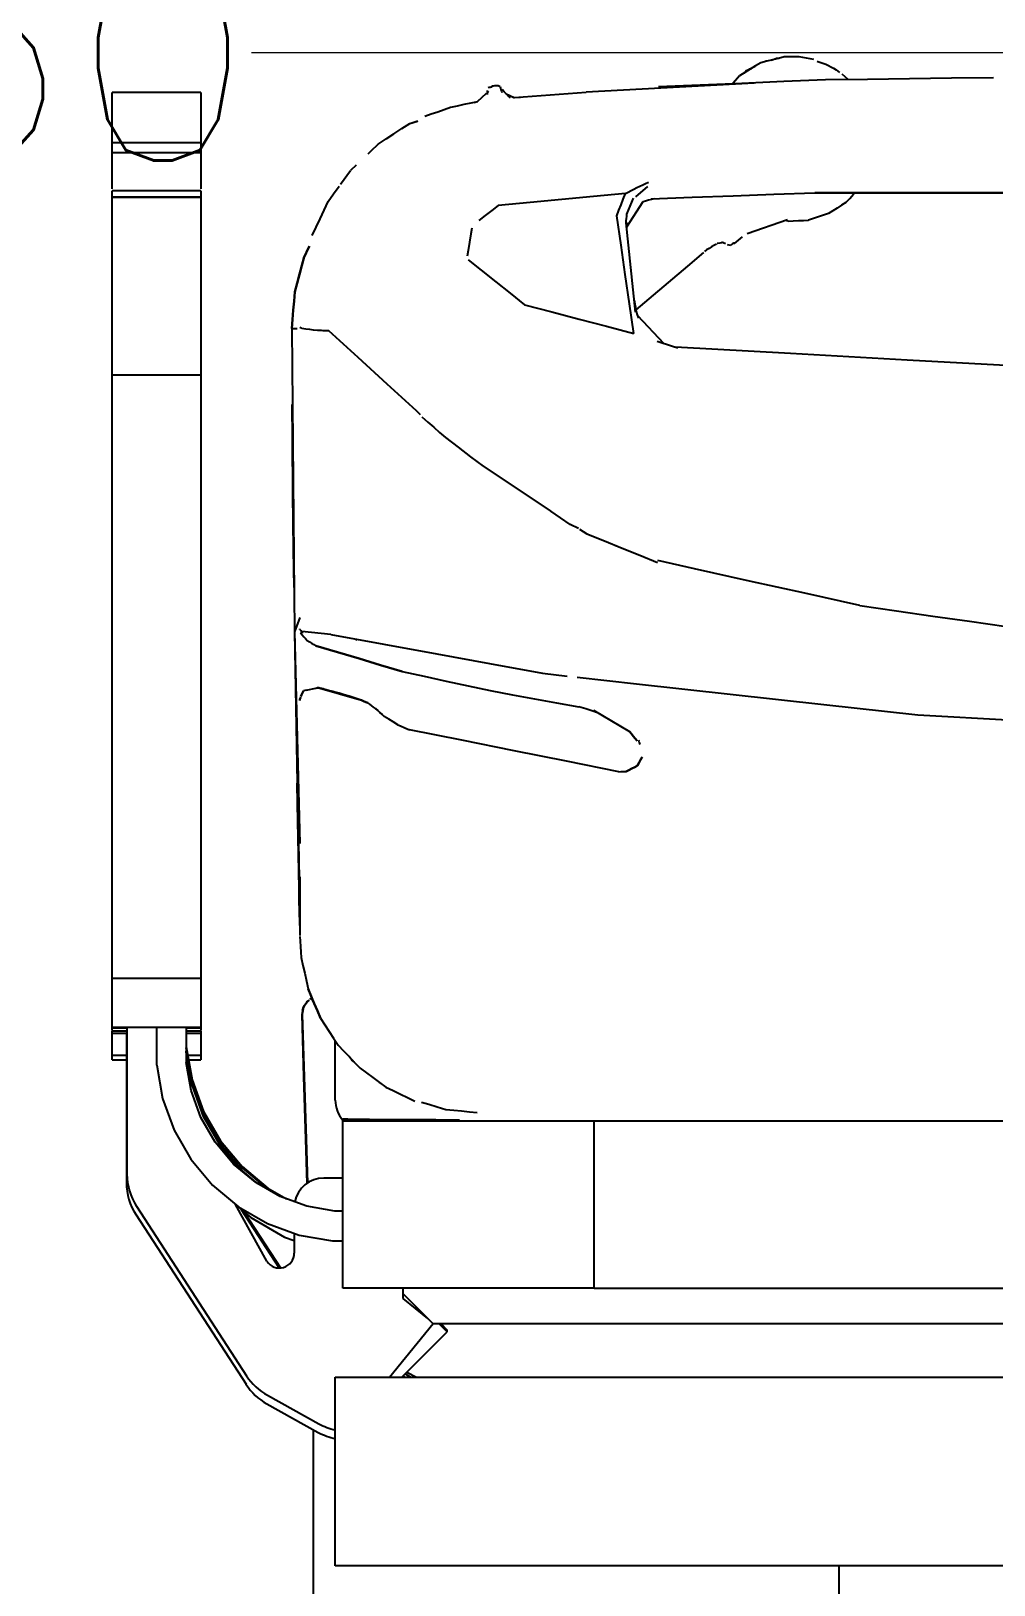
# Model space of a CAD drawing. Header units: millimetres. Extents: x 3552052 to 4144896, y -707811 to -630695.
# Drawn here: x 3660514 to 3660961, y -695305 to -694584 of the extents above; entities that cross this region are included whole.
import ezdxf

# ---------------------------------------------------------------- set-up
doc = ezdxf.new("R2010")
doc.units = ezdxf.units.MM
doc.header["$LTSCALE"] = 6
doc.header["$MEASUREMENT"] = 0
doc.layers.get('Defpoints').update_dxf_attribs({"linetype": 'CONTINUOUS', "lineweight": 0})
doc.layers.add('ELE-4M UPS P.SB', color=3, linetype='CONTINUOUS', lineweight=0)
doc.layers.add('EQP', color=6, linetype='CONTINUOUS', lineweight=0)
doc.styles.add('ROMANS', font='romans.shx')
doc.dimstyles.new('AEPL1', dxfattribs={"dimtxt": 100, "dimasz": 75, "dimexe": 25, "dimexo": 50, "dimtad": 0, "dimdec": 0, "dimtxsty": 'ROMANS', "dimcen": 2.5, "dimclrd": 7, "dimclre": 7, "dimclrt": 7, "dimadec": 0, "dimazin": 0, "dimtfac": 1, "dimtdec": 0, "dimtmove": 0, "dimatfit": 3, "dimfxl": 1, "dimlwd": 0, "dimlwe": 0, "dimarcsym": 0})

# ---------------------------------------------------------------- blocks, each defined once
blk = doc.blocks.new('*D153')
at = {"layer": 'Defpoints', "color": 0, "transparency": 16777216}
for p in [(3659721.95, -694594.13), (3659721.95, -694638.94), (3661171.95, -694638.94)]:
    blk.add_point(p, dxfattribs=at)
at = {"layer": 'ELE-4M UPS P.SB', "color": 7, "lineweight": 0, "transparency": 16777216}
for p, q in [((3659721.95, -694588.94), (3659721.95, -694569.13)), ((3661171.95, -694588.94), (3661171.95, -694569.13)), ((3659796.95, -694594.13), (3660277.28, -694594.13)), ((3661096.95, -694594.13), (3660616.62, -694594.13))]:
    blk.add_line(p, q, dxfattribs=at)
at = {"layer": 'ELE-4M UPS P.SB', "color": 7, "transparency": 16777216}
for points in [[(3659796.95, -694581.63), (3659796.95, -694606.63), (3659721.95, -694594.13)], [(3661096.95, -694581.63), (3661096.95, -694606.63), (3661171.95, -694594.13)]]:
    blk.add_solid(points, dxfattribs=at)
at = {"layer": 'ELE-4M UPS P.SB', "color": 7, "lineweight": -3, "transparency": 16777216, "insert": (3660446.95, -694594.13), "char_height": 100, "attachment_point": 5, "style": 'ROMANS'}
blk.add_mtext('1450', dxfattribs=at)

msp = doc.modelspace()

# ---------------------------------------------------------------- linework, layer by layer
at = {"layer": 'EQP', "lineweight": -3}
for p, q in [((3660858.07, -694597.49), (3660860.3, -694596.56)), ((3660860.3, -694596.56), (3660861.59, -694596.61)), ((3660845.27, -694603.58), (3660846.31, -694602.4)), ((3660846.31, -694602.4), (3660848.75, -694601.39)), ((3660847.54, -694601.89), (3660847.96, -694601.57)), ((3660855.52, -694598.02), (3660855.22, -694598.21)), ((3660857.33, -694597.68), (3660855.52, -694598.02)), ((3660888, -694601.95), (3660889.51, -694603.2)), ((3660890.72, -694603.8), (3660893.4, -694606.39)), ((3660727.79, -694610.11), (3660728.28, -694609.39)), ((3660849.91, -694608.13), (3660771.99, -694612.36)), ((3660839.97, -694608.32), (3660841.27, -694606.75)), ((3660841.27, -694606.75), (3660841.82, -694606.32)), ((3660593.2, -694612.5), (3660551.95, -694612.5)), ((3660551.95, -694612.64), (3660551.95, -694612.5)), ((3660551.95, -694620.13), (3660551.95, -694612.64)), ((3660593.2, -694612.5), (3660593.2, -694612.64)), ((3660593.2, -694612.64), (3660593.2, -694620.13)), ((3660719.9, -694617.2), (3660721.48, -694616.69)), ((3660721.48, -694616.69), (3660725.74, -694612.89)), ((3660726.14, -694612.53), (3660726.67, -694611.75)), ((3660734.87, -694613.17), (3660738.57, -694614.89)), ((3660738.57, -694614.89), (3660771.99, -694612.36)), ((3660738.57, -694614.89), (3660741.47, -694614.75)), ((3660551.95, -694635.92), (3660551.95, -694620.13)), ((3660593.2, -694620.13), (3660593.2, -694635.92)), ((3660690.1, -694626.92), (3660693.8, -694625.71)), ((3660690.1, -694626.92), (3660693.69, -694625.78)), ((3660593.2, -694635.82), (3660551.95, -694635.82)), ((3660551.95, -694640.34), (3660551.95, -694635.92)), ((3660551.95, -694657.3), (3660551.95, -694640.34)), ((3660551.95, -694640.34), (3660593.2, -694640.34)), ((3660593.2, -694635.92), (3660593.2, -694640.34)), ((3660593.2, -694640.34), (3660593.2, -694657.3)), ((3660665.29, -694646.2), (3660662.55, -694648.76)), ((3660657.88, -694655.02), (3660662.55, -694648.76)), ((3660593.2, -694658.15), (3660551.95, -694658.15)), ((3660551.95, -694661.09), (3660551.95, -694658.15)), ((3660593.2, -694661.09), (3660551.95, -694661.09)), ((3660551.95, -694743.56), (3660551.95, -694661.09)), ((3660551.95, -694661.09), (3660593.2, -694661.09)), ((3660593.2, -694658.15), (3660593.2, -694661.09)), ((3660593.2, -694661.09), (3660593.2, -694743.56)), ((3660800.44, -694656.23), (3660794.84, -694660.88)), ((3660798.21, -694663.24), (3660790.74, -694675.1)), ((3660790.63, -694672.83), (3660790.72, -694674.96)), ((3660865.4, -694671.63), (3660846.71, -694678.19)), ((3660865.75, -694672.24), (3660864.35, -694672)), ((3660836.63, -694682.71), (3660834.8, -694681.93)), ((3660837.48, -694683.02), (3660839.04, -694683.33)), ((3660840.84, -694682.55), (3660844.47, -694679.49)), ((3660827.91, -694685.56), (3660826.94, -694686.38)), ((3660636.77, -694705.08), (3660636.77, -694705.1)), ((3660794.3, -694708.9), (3660795.13, -694714.2)), ((3660795.23, -694713.01), (3660794.93, -694712.95)), ((3660795.84, -694716.04), (3660808.01, -694728.94)), ((3660551.95, -695023.51), (3660551.95, -694743.56)), ((3660551.95, -694743.56), (3660593.2, -694743.56)), ((3660593.2, -694743.56), (3660593.2, -695023.51)), ((3660764.5, -694813.06), (3660755.6, -694806.84)), ((3660768.42, -694814.86), (3660764.5, -694813.06)), ((3660768.94, -694815.19), (3660772.29, -694817.29)), ((3660636.38, -694842.22), (3660636.09, -694824.58)), ((3660785.46, -694822.71), (3660785.82, -694822.8)), ((3660639.1, -694856.09), (3660636.56, -694862.74)), ((3660636.56, -694862.74), (3660639.1, -694961)), ((3660639.1, -694861.78), (3660639.1, -694861.43)), ((3660653.46, -694864.1), (3660639.96, -694862.7)), ((3660664.98, -694866.2), (3660665.76, -694866.47)), ((3660751.73, -694882.06), (3660763.2, -694883.33)), ((3660641.98, -694889.93), (3660640.7, -694890.17)), ((3660641.98, -694889.93), (3660646.45, -694888.88)), ((3660647.87, -694888.84), (3660647.31, -694888.69)), ((3660647.31, -694888.69), (3660666.68, -694894.15)), ((3660647.87, -694888.85), (3660648.34, -694888.84)), ((3660651.35, -694889.53), (3660651, -694889.68)), ((3660657.29, -694891.28), (3660657.24, -694891.29)), ((3660657.29, -694891.28), (3660657.24, -694891.32)), ((3660657.29, -694891.28), (3660659.48, -694891.99)), ((3660639.5, -694893.06), (3660639.1, -694894.03)), ((3660639.1, -694894.03), (3660639.5, -694893.06)), ((3660639.1, -694894.38), (3660639.1, -694894.74)), ((3660639.1, -694894.74), (3660639.1, -694894.38)), ((3660638.53, -694968.2), (3660638.71, -694981.94)), ((3660638.82, -694982.99), (3660638.71, -694981.94)), ((3660551.95, -695046.27), (3660551.95, -695023.51)), ((3660551.95, -695023.51), (3660593.2, -695023.51)), ((3660593.2, -695023.51), (3660593.2, -695046.27)), ((3660640.28, -695038.51), (3660640.75, -695036.95)), ((3660643.43, -695033.68), (3660642.54, -695034.28)), ((3660642.54, -695034.28), (3660643.21, -695033.83)), ((3660644.67, -695033.03), (3660643.77, -695033.27)), ((3660644.68, -695033.06), (3660643.77, -695033.27)), ((3660644.63, -695032.88), (3660644.2, -695033.17)), ((3660644.2, -695033.17), (3660644.54, -695032.94)), ((3660644.89, -695033.8), (3660644.34, -695031.89)), ((3660646.33, -695036.55), (3660644.89, -695033.8)), ((3660551.95, -695046.57), (3660551.95, -695046.23)), ((3660551.95, -695046.27), (3660593.2, -695046.27)), ((3660551.95, -695047.83), (3660551.95, -695046.57)), ((3660551.95, -695046.57), (3660558.85, -695046.57)), ((3660551.95, -695048.01), (3660558.85, -695048.01)), ((3660551.95, -695049.03), (3660551.95, -695048.15)), ((3660551.95, -695059.33), (3660551.95, -695048.98)), ((3660551.95, -695049.03), (3660558.85, -695049.03)), ((3660558.6, -695048.98), (3660558.6, -695118.41)), ((3660558.85, -695046.23), (3660558.85, -695114.43)), ((3660572.63, -695063.9), (3660572.63, -695046.23)), ((3660586.38, -695046.23), (3660586.38, -695062.69)), ((3660586.38, -695046.57), (3660593.2, -695046.57)), ((3660586.38, -695048.01), (3660593.2, -695048.01)), ((3660586.38, -695049.03), (3660593.2, -695049.03)), ((3660593.2, -695046.23), (3660593.2, -695046.57)), ((3660593.2, -695046.57), (3660593.2, -695047.83)), ((3660593.2, -695048.15), (3660593.2, -695049.03)), ((3660593.2, -695048.98), (3660593.2, -695059.33)), ((3660586.38, -695055.44), (3660589.07, -695070.7)), ((3660589.07, -695071.18), (3660586.38, -695055.92)), ((3660589.07, -695072.58), (3660586.38, -695057.32)), ((3660589.07, -695073.06), (3660586.38, -695057.8)), ((3660655.53, -695080.15), (3660655.53, -695052.59)), ((3660551.95, -695061.48), (3660551.95, -695059.33)), ((3660551.95, -695059.33), (3660558.6, -695059.33)), ((3660551.95, -695061.48), (3660558.6, -695061.48)), ((3660572.63, -695063.9), (3660575.34, -695079.3)), ((3660588.67, -695075.72), (3660586.38, -695062.69)), ((3660587.06, -695059.33), (3660593.2, -695059.33)), ((3660587.44, -695061.48), (3660593.2, -695061.48)), ((3660593.2, -695059.33), (3660593.2, -695061.48)), ((3660663.26, -695061.59), (3660661.9, -695059.91)), ((3660664.46, -695062.55), (3660663.26, -695061.59)), ((3660589.07, -695070.7), (3660594.41, -695085.39)), ((3660589.07, -695071.18), (3660589.07, -695070.7)), ((3660594.41, -695085.87), (3660589.07, -695071.18)), ((3660589.07, -695073.06), (3660589.07, -695072.58)), ((3660594.41, -695087.27), (3660589.07, -695072.58)), ((3660594.41, -695087.75), (3660589.07, -695073.06)), ((3660676.46, -695072.23), (3660676.04, -695071.9)), ((3660575.34, -695079.3), (3660580.69, -695093.99)), ((3660593.2, -695088.16), (3660588.67, -695075.72)), ((3660594.41, -695085.39), (3660602.23, -695098.94)), ((3660594.41, -695085.87), (3660594.41, -695085.39)), ((3660602.23, -695099.42), (3660594.41, -695085.87)), ((3660594.41, -695087.75), (3660594.41, -695087.27)), ((3660602.23, -695100.82), (3660594.41, -695087.27)), ((3660580.69, -695093.99), (3660588.51, -695107.54)), ((3660599.82, -695099.62), (3660593.2, -695088.16)), ((3660602.23, -695101.3), (3660594.41, -695087.75)), ((3660658.99, -695088.72), (3660658.99, -695089.65)), ((3660658.99, -695089.65), (3660775.73, -695089.65)), ((3660658.99, -695167.35), (3660658.99, -695089.65)), ((3660775.73, -695089.65), (3660775.73, -695089.77)), ((3660775.73, -695089.77), (3661435.04, -695089.77)), ((3660775.73, -695167.47), (3660775.73, -695089.77)), ((3660608.32, -695109.76), (3660599.82, -695099.62)), ((3660602.23, -695098.94), (3660612.29, -695110.92)), ((3660602.23, -695099.42), (3660602.23, -695098.94)), ((3660612.29, -695111.4), (3660602.23, -695099.42)), ((3660602.23, -695101.3), (3660602.23, -695100.82)), ((3660612.29, -695112.79), (3660602.23, -695100.82)), ((3660611.74, -695112.62), (3660602.23, -695101.3)), ((3660588.51, -695107.54), (3660598.56, -695119.52)), ((3660618.46, -695118.26), (3660608.32, -695109.76)), ((3660612.29, -695110.92), (3660624.27, -695120.97)), ((3660612.29, -695111.4), (3660612.29, -695110.92)), ((3660624.27, -695121.45), (3660612.29, -695111.4)), ((3660619.56, -695118.9), (3660612.29, -695112.79)), ((3660658.99, -695116.28), (3660650.2, -695116.28)), ((3660598.56, -695119.52), (3660610.54, -695129.57)), ((3660629.92, -695124.88), (3660618.46, -695118.26)), ((3660624.27, -695120.97), (3660632.95, -695125.98)), ((3660624.27, -695121.45), (3660624.27, -695120.97)), ((3660630.7, -695125.16), (3660624.27, -695121.45)), ((3660563.29, -695129.4), (3660614.34, -695208.01)), ((3660623.81, -695154.87), (3660609.26, -695128.49)), ((3660609.46, -695128.85), (3660616.35, -695134.63)), ((3660610.54, -695129.57), (3660624.09, -695137.39)), ((3660642.35, -695129.4), (3660629.92, -695124.88)), ((3660655.38, -695131.7), (3660642.35, -695129.4)), ((3660563.04, -695133.39), (3660614.09, -695211.99)), ((3660629.55, -695157.97), (3660612.05, -695131.02)), ((3660613.25, -695132.03), (3660630.08, -695157.95)), ((3660616.35, -695134.63), (3660631.98, -695143.65)), ((3660624.09, -695137.39), (3660638.78, -695142.74)), ((3660658.99, -695131.7), (3660655.38, -695131.7)), ((3660631.98, -695143.65), (3660636.45, -695145.28)), ((3660636.45, -695141.89), (3660636.45, -695151.12)), ((3660638.78, -695142.74), (3660654.18, -695145.45)), ((3660654.18, -695145.45), (3660658.99, -695145.45)), ((3660775.73, -695167.35), (3660658.99, -695167.35)), ((3660687.11, -695170.08), (3660687.11, -695167.35)), ((3660687.11, -695170.08), (3660700.86, -695183.83)), ((3660687.11, -695172.15), (3660687.11, -695170.08)), ((3660698.47, -695181.45), (3660687.11, -695172.15)), ((3661435.04, -695167.47), (3660775.73, -695167.47)), ((3660680.66, -695208.71), (3660701.02, -695183.82)), ((3660686.39, -695208.71), (3660707.47, -695187.63)), ((3660700.86, -695183.83), (3661503.04, -695183.83)), ((3660707.47, -695187.63), (3660703.67, -695183.83)), ((3660704.51, -695183.83), (3660707.47, -695186.79)), ((3660707.47, -695187.63), (3660707.47, -695186.79)), ((3660655.53, -695208.71), (3661540.96, -695208.71)), ((3660655.53, -695296.26), (3660655.53, -695208.71)), ((3660687.97, -695208.71), (3660687.1, -695208)), ((3660690.38, -695208.71), (3660687.97, -695207.13)), ((3660688.76, -695206.34), (3660693.23, -695208.71)), ((3660624.07, -695217.09), (3660647.9, -695230.3)), ((3660623.82, -695221.07), (3660647.66, -695234.28)), ((3660645.41, -695313.9), (3660645.41, -695233.03)), ((3661540.96, -695296.26), (3660655.53, -695296.26)), ((3660889.46, -695313.9), (3660889.46, -695296.26))]:
    msp.add_line(p, q, dxfattribs=at)
at = {"layer": 'EQP', "lineweight": -3, "flags": 128}
for points in [[(3660863.9, -694596.03), (3660861.2, -694596.71), (3660858.5, -694597.38), (3660855.81, -694598.06), (3660853.11, -694598.74)], [(3660870.85, -694595.98), (3660869.11, -694596), (3660867.37, -694596.01), (3660865.64, -694596.02), (3660863.9, -694596.03)], [(3660877.6, -694597.19), (3660875.91, -694596.89), (3660874.22, -694596.59), (3660872.54, -694596.29), (3660870.85, -694595.98)], [(3660853.11, -694598.74), (3660850.63, -694600.24), (3660848.16, -694601.74), (3660845.68, -694603.25), (3660843.2, -694604.75)], [(3660847.96, -694601.57), (3660849.2, -694600.93), (3660850.45, -694600.29)], [(3660879.25, -694598.02), (3660879.55, -694598.13), (3660881.4, -694598.74), (3660883.25, -694599.36)], [(3660883.25, -694599.36), (3660884.43, -694600.01), (3660885.62, -694600.66), (3660886.81, -694601.31), (3660888, -694601.95)], [(3660726.13, -694613.49), (3660726.12, -694613.02), (3660726.12, -694612.55), (3660726.12, -694612.09), (3660726.11, -694611.62)], [(3660728.28, -694610.03), (3660727.83, -694610.11), (3660727.37, -694610.2), (3660726.92, -694610.29), (3660726.47, -694610.38)], [(3660728.28, -694609.39), (3660728.92, -694609.38), (3660729.55, -694609.36), (3660730.19, -694609.34), (3660730.82, -694609.32)], [(3660728.28, -694609.39), (3660728.28, -694609.51), (3660728.28, -694609.62), (3660728.28, -694609.74), (3660728.28, -694609.85)], [(3660728.28, -694609.85), (3660728.28, -694609.74), (3660728.28, -694609.62), (3660728.28, -694609.51), (3660728.28, -694609.39)], [(3660732.03, -694609.77), (3660731.73, -694609.68), (3660731.43, -694609.59), (3660731.13, -694609.5), (3660730.82, -694609.41)], [(3660732.03, -694609.76), (3660732.23, -694610.48), (3660732.42, -694611.21), (3660732.61, -694611.93), (3660732.77, -694612.5)], [(3660736.82, -694615.07), (3660735.84, -694614.11), (3660734.87, -694613.14), (3660733.89, -694612.17), (3660732.92, -694611.21)], [(3660805.49, -694609.75), (3660824.9, -694608.94), (3660844.31, -694608.14), (3660863.71, -694607.33), (3660883.12, -694606.52)], [(3660843.2, -694604.75), (3660841.3, -694606.91), (3660840.07, -694608.31)], [(3660883.12, -694606.52), (3660902.6, -694606.28), (3660922.08, -694606.04), (3660941.57, -694605.8), (3660961.05, -694605.55)], [(3660721.48, -694616.87), (3660718.37, -694617.53), (3660715.25, -694618.18), (3660712.14, -694618.84), (3660709.02, -694619.49)], [(3660734.92, -694613.2), (3660736.17, -694613.79), (3660737.41, -694614.37), (3660738.66, -694614.96)], [(3660738.57, -694614.89), (3660738.59, -694614.91), (3660738.61, -694614.93), (3660738.64, -694614.95), (3660738.66, -694614.96)], [(3660738.66, -694614.96), (3660738.64, -694614.95), (3660738.61, -694614.93), (3660738.59, -694614.91), (3660738.57, -694614.89)], [(3660709.02, -694619.49), (3660706.05, -694620.55), (3660703.07, -694621.6), (3660700.1, -694622.66), (3660697.12, -694623.72)], [(3660675.43, -694636.48), (3660679.1, -694634.09), (3660682.76, -694631.7), (3660686.43, -694629.31), (3660690.1, -694626.92)], [(3660670.74, -694640.95), (3660672.21, -694639.55), (3660675.43, -694636.48)], [(3660795.51, -694656.66), (3660796.87, -694656.04), (3660798.22, -694655.43), (3660799.58, -694654.82), (3660800.94, -694654.2)], [(3660652.18, -694663.19), (3660654.77, -694659.58), (3660657.33, -694656.03)], [(3660790.18, -694659.4), (3660775.43, -694660.81), (3660760.67, -694662.21), (3660745.92, -694663.62), (3660731.17, -694665.02)], [(3660786.18, -694669.8), (3660787.18, -694667.2), (3660788.18, -694664.6), (3660789.18, -694662), (3660790.18, -694659.4)], [(3660790.18, -694659.4), (3660791.51, -694658.72), (3660792.85, -694658.03), (3660794.18, -694657.34), (3660795.51, -694656.66)], [(3660790.91, -694669.06), (3660791.66, -694667.2), (3660792.4, -694665.33), (3660793.15, -694663.47), (3660793.89, -694661.61)], [(3660803.66, -694661.89), (3660802.3, -694662.23), (3660800.94, -694662.57), (3660799.57, -694662.9), (3660798.21, -694663.24)], [(3660802.21, -694661.85), (3660821.19, -694661.15), (3660840.17, -694660.46), (3660859.15, -694659.76), (3660878.13, -694659.07)], [(3661321.68, -694659.07), (3661210.79, -694659.07), (3661099.91, -694659.07), (3660989.02, -694659.07), (3660878.13, -694659.07)], [(3660878.13, -694659.07), (3660989.02, -694659.07), (3661099.91, -694659.07), (3661210.79, -694659.07), (3661321.68, -694659.07)], [(3660892.57, -694663.59), (3660894.3, -694661.68), (3660896.03, -694659.76), (3660896.66, -694659.06)], [(3660644.83, -694678.86), (3660646.62, -694675.04), (3660648.47, -694671.09), (3660650.33, -694667.14), (3660652.18, -694663.19)], [(3660731.17, -694665.02), (3660728.16, -694667.33), (3660725.15, -694669.64), (3660722.14, -694671.96)], [(3660790.52, -694673.07), (3660790.62, -694672.07), (3660790.72, -694671.06), (3660790.82, -694670.06), (3660790.91, -694669.06)], [(3660884.5, -694668.76), (3660882.19, -694669.51), (3660879.88, -694670.25), (3660877.57, -694671), (3660875.25, -694671.74)], [(3660892.57, -694663.59), (3660890.55, -694664.88), (3660888.53, -694666.18), (3660886.52, -694667.47), (3660884.5, -694668.76)], [(3660718.93, -694675.48), (3660718.5, -694678.12), (3660717.87, -694681.97), (3660717.24, -694685.82), (3660716.81, -694688.46)], [(3660794.05, -694724.31), (3660792.08, -694710.68), (3660790.12, -694697.05), (3660788.15, -694683.43), (3660786.18, -694669.8)], [(3660794.89, -694714.53), (3660793.8, -694704.17), (3660792.71, -694693.8), (3660791.61, -694683.44), (3660790.52, -694673.07)], [(3660865.75, -694672.24), (3660868.13, -694672.12), (3660870.5, -694671.99), (3660872.88, -694671.87), (3660875.25, -694671.74)], [(3660832.43, -694682.88), (3660831.3, -694683.55), (3660830.17, -694684.22), (3660829.04, -694684.89), (3660827.91, -694685.56)], [(3660835.63, -694682.22), (3660834.8, -694682.35), (3660833.97, -694682.47), (3660833.13, -694682.6), (3660832.79, -694682.65)], [(3660840.58, -694682.37), (3660840.25, -694682.57), (3660839.84, -694682.82), (3660839.44, -694683.07), (3660839.04, -694683.33)], [(3660840.58, -694682.24), (3660840.64, -694682.32), (3660840.71, -694682.39), (3660840.77, -694682.47), (3660840.84, -694682.55)], [(3660636.77, -694705.08), (3660637.87, -694700.99), (3660638.97, -694696.89), (3660640.07, -694692.8), (3660641.18, -694688.71)], [(3660641.15, -694688.78), (3660640.06, -694692.86), (3660638.96, -694696.94), (3660637.86, -694701.02), (3660636.77, -694705.1)], [(3660636.77, -694705.1), (3660637.86, -694701.02), (3660638.96, -694696.94), (3660640.06, -694692.86), (3660641.15, -694688.78)], [(3660643.5, -694683.79), (3660642.99, -694684.86), (3660641.18, -694688.71)], [(3660641.18, -694688.71), (3660642.99, -694684.86), (3660643.5, -694683.79)], [(3660717.18, -694690.12), (3660723.31, -694695.02), (3660730.01, -694700.37), (3660736.71, -694705.73), (3660743.41, -694711.08)], [(3660826.46, -694686.79), (3660818.97, -694693.12), (3660810.04, -694700.68), (3660801.11, -694708.24), (3660795, -694713.41)], [(3660635.32, -694722.1), (3660635.68, -694717.85), (3660636.05, -694713.59), (3660636.41, -694709.33), (3660636.77, -694705.08)], [(3660635.32, -694722.1), (3660635.68, -694717.85), (3660636.04, -694713.6), (3660636.41, -694709.35), (3660636.77, -694705.1)], [(3660636.77, -694705.1), (3660636.41, -694709.35), (3660636.04, -694713.6), (3660635.68, -694717.85), (3660635.32, -694722.1)], [(3660743.41, -694711.08), (3660756.07, -694714.39), (3660768.73, -694717.7), (3660781.39, -694721.01), (3660794.05, -694724.31)], [(3660795.23, -694713.01), (3660795.02, -694712.3), (3660794.81, -694711.59), (3660794.61, -694710.9)], [(3660795.12, -694714.2), (3660795.71, -694715.69), (3660796.32, -694717.25)], [(3660635.32, -694722.1), (3660635.63, -694757.26), (3660635.94, -694792.42), (3660636.25, -694827.58), (3660636.56, -694862.74)], [(3660635.32, -694722.1), (3660635.38, -694722.1), (3660635.45, -694722.1), (3660635.51, -694722.1), (3660635.57, -694722.1)], [(3660635.57, -694722.1), (3660636.13, -694722.1), (3660636.68, -694722.1), (3660637.23, -694722.1), (3660637.78, -694722.09)], [(3660640.08, -694722.11), (3660639.83, -694721.97), (3660639.59, -694721.83), (3660639.34, -694721.69), (3660639.1, -694721.56)], [(3660647.25, -694722.96), (3660645.46, -694722.75), (3660643.67, -694722.53), (3660641.87, -694722.32), (3660640.08, -694722.11)], [(3660649.84, -694723.08), (3660649.19, -694723.05), (3660648.55, -694723.02), (3660647.9, -694722.99), (3660647.25, -694722.96)], [(3660652.59, -694723.15), (3660651.9, -694723.14), (3660651.22, -694723.12), (3660650.53, -694723.1), (3660649.84, -694723.08)], [(3660695.13, -694762.05), (3660693.2, -694760.28), (3660679.66, -694747.9), (3660666.13, -694735.53), (3660652.59, -694723.15)], [(3660804.89, -694727.91), (3660807.29, -694728.7), (3660809.69, -694729.5), (3660812.09, -694730.3), (3660814.49, -694731.09)], [(3661007.73, -694741.52), (3660975.32, -694739.73), (3660921.03, -694736.72), (3660866.75, -694733.72), (3660813.52, -694730.77)], [(3660636.09, -694824.58), (3660635.89, -694798.96), (3660635.7, -694773.34), (3660635.58, -694757.26)], [(3660695.67, -694763.09), (3660698.44, -694765.48), (3660701.2, -694767.87), (3660703.97, -694770.27), (3660706.73, -694772.66)], [(3660706.73, -694772.66), (3660712.54, -694777.1), (3660718.36, -694781.55), (3660724.17, -694786), (3660755.6, -694806.84)], [(3660772.29, -694817.29), (3660780.47, -694820.62), (3660788.65, -694823.95), (3660796.84, -694827.29), (3660805.02, -694830.62)], [(3660899.01, -694850.61), (3660873.41, -694844.92), (3660847.81, -694839.23), (3660822.21, -694833.54), (3660805.28, -694829.77)], [(3660899.01, -694850.61), (3660915.98, -694853.05), (3660932.96, -694855.49), (3660949.93, -694857.93), (3660966.9, -694860.37)], [(3660636.56, -694862.74), (3660637.22, -694897.89), (3660637.88, -694933.04), (3660638.54, -694968.2), (3660639.1, -694998.15)], [(3660639.1, -694861.78), (3660639.32, -694862.01), (3660639.53, -694862.24), (3660639.74, -694862.47), (3660639.96, -694862.7)], [(3660640.62, -694863.09), (3660640.3, -694863.15), (3660639.97, -694863.22), (3660639.65, -694863.28), (3660639.33, -694863.34)], [(3660639.33, -694863.34), (3660640.14, -694864.22), (3660640.94, -694865.1), (3660641.75, -694865.97), (3660642.55, -694866.85)], [(3660642.55, -694866.85), (3660643.54, -694867.47), (3660644.52, -694868.08), (3660645.51, -694868.7), (3660646.49, -694869.32)], [(3660686.62, -694881.2), (3660676.59, -694878.23), (3660666.56, -694875.26), (3660656.52, -694872.29), (3660646.49, -694869.32)], [(3660646.49, -694869.32), (3660656.52, -694872.29), (3660666.56, -694875.26), (3660676.59, -694878.23), (3660686.62, -694881.2)], [(3660653.46, -694864.1), (3660678.03, -694868.59), (3660702.6, -694873.08), (3660727.17, -694877.57), (3660751.73, -694882.06)], [(3660686.62, -694881.2), (3660696.83, -694883.42), (3660707.04, -694885.65), (3660717.24, -694887.88), (3660727.45, -694890.11)], [(3660767.74, -694883.83), (3660795.28, -694886.88), (3660838.82, -694891.7), (3660882.36, -694896.52), (3660925.9, -694901.34)], [(3660640.7, -694890.17), (3660640.3, -694891.14), (3660639.9, -694892.1), (3660639.61, -694892.79)], [(3660639.61, -694892.79), (3660639.9, -694892.1), (3660640.3, -694891.14), (3660640.7, -694890.17)], [(3660646.45, -694888.88), (3660646.92, -694888.87), (3660647.4, -694888.86)], [(3660657.29, -694891.28), (3660654.79, -694890.64), (3660652.3, -694889.99), (3660649.8, -694889.34), (3660647.88, -694888.84)], [(3660648.34, -694888.84), (3660649.09, -694889.01), (3660649.84, -694889.18), (3660650.6, -694889.36), (3660651.35, -694889.53)], [(3660651.35, -694889.53), (3660652.83, -694889.97), (3660654.32, -694890.41), (3660655.8, -694890.84), (3660657.29, -694891.28)], [(3660666.68, -694894.15), (3660664.33, -694893.44), (3660661.98, -694892.72), (3660659.64, -694892), (3660657.29, -694891.28)], [(3660727.45, -694890.11), (3660737.73, -694891.97), (3660748.01, -694893.83), (3660758.28, -694895.69), (3660768.56, -694897.55)], [(3660639.1, -694894.74), (3660639.1, -694894.56), (3660639.1, -694894.38), (3660639.1, -694894.2), (3660639.1, -694894.03)], [(3660639.1, -694894.03), (3660639.1, -694894.2), (3660639.1, -694894.38), (3660639.1, -694894.56), (3660639.1, -694894.74)], [(3660666.68, -694894.15), (3660667.68, -694894.57), (3660668.68, -694894.99), (3660669.68, -694895.41), (3660670.68, -694895.82)], [(3660670.68, -694895.82), (3660669.68, -694895.41), (3660668.68, -694894.99), (3660667.68, -694894.57), (3660666.68, -694894.15)], [(3660674.2, -694898.34), (3660673.32, -694897.71), (3660672.44, -694897.08), (3660671.56, -694896.45), (3660670.68, -694895.82)], [(3660674.2, -694898.34), (3660675.23, -694899.26), (3660676.25, -694900.19), (3660677.27, -694901.11), (3660678.29, -694902.03)], [(3660678.29, -694902.03), (3660677.27, -694901.11), (3660676.25, -694900.19), (3660675.23, -694899.26), (3660674.2, -694898.34)], [(3660777.3, -694900.37), (3660775.11, -694899.66), (3660771.84, -694898.61), (3660768.56, -694897.55)], [(3660775.32, -694899.19), (3660779.51, -694901.66), (3660783.69, -694904.13), (3660787.88, -694906.6), (3660792.07, -694909.08)], [(3660684.56, -694905.91), (3660684.56, -694905.91), (3660682.47, -694904.61), (3660680.38, -694903.32), (3660678.29, -694902.03)], [(3660684.56, -694905.91), (3660685.82, -694906.46), (3660687.87, -694907.36), (3660689.92, -694908.25)], [(3660925.9, -694901.34), (3660970.34, -694903.74), (3661014.78, -694906.14), (3661059.22, -694908.54), (3661103.66, -694910.94)], [(3660787.2, -694927.7), (3660762.88, -694922.84), (3660738.56, -694917.98), (3660714.24, -694913.11), (3660689.92, -694908.25)], [(3660795.63, -694913.36), (3660794.74, -694912.29), (3660793.85, -694911.22), (3660792.96, -694910.15), (3660792.07, -694909.08)], [(3660792.07, -694909.08), (3660792.96, -694910.15), (3660793.85, -694911.22), (3660794.74, -694912.29), (3660795.63, -694913.36)], [(3660796.3, -694913.08), (3660796.45, -694913.59), (3660796.6, -694914.1), (3660796.76, -694914.62), (3660796.91, -694915.13)], [(3660797.92, -694920.96), (3660797.27, -694922.19), (3660796.57, -694923.52), (3660795.86, -694924.84)], [(3660795.86, -694924.84), (3660796.57, -694923.52), (3660797.27, -694922.19), (3660797.92, -694920.96)], [(3660787.2, -694927.7), (3660788.03, -694927.68), (3660788.86, -694927.67), (3660789.69, -694927.65), (3660790.52, -694927.63)], [(3660795.86, -694924.84), (3660794.53, -694925.54), (3660793.19, -694926.24), (3660791.86, -694926.94), (3660790.52, -694927.63)], [(3660790.52, -694927.63), (3660791.86, -694926.94), (3660793.19, -694926.24), (3660794.53, -694925.54), (3660795.86, -694924.84)], [(3660638.71, -694981.94), (3660638.05, -694942.6), (3660637.89, -694933.06)], [(3660639.1, -694976.53), (3660639.1, -695003.79)], [(3660639.1, -694999.11), (3660639.07, -694998), (3660638.95, -694992.65), (3660638.83, -694987.29), (3660638.71, -694981.94)], [(3660639.12, -695004.18), (3660639.26, -695006.33), (3660639.42, -695008.88), (3660639.58, -695011.42), (3660639.73, -695013.96)], [(3660639.73, -695013.96), (3660640.53, -695017.59), (3660641.33, -695021.23), (3660642.13, -695024.86), (3660642.93, -695028.49)], [(3660642.93, -695028.49), (3660644.36, -695031.89), (3660645.8, -695035.29), (3660647.23, -695038.69), (3660648.66, -695042.09)], [(3660648.66, -695042.09), (3660647.23, -695038.69), (3660645.8, -695035.29), (3660644.36, -695031.89), (3660642.93, -695028.49)], [(3660640.75, -695036.95), (3660640.6, -695037.79), (3660640.44, -695038.64), (3660640.28, -695039.49), (3660640.12, -695040.33)], [(3660640.12, -695040.33), (3660640.28, -695039.49), (3660640.44, -695038.64), (3660640.6, -695037.79), (3660640.75, -695036.95)], [(3660640.75, -695036.95), (3660640.63, -695037.34), (3660640.52, -695037.73), (3660640.4, -695038.12), (3660640.28, -695038.51)], [(3660642.54, -695034.28), (3660642.1, -695034.94), (3660641.65, -695035.61), (3660641.2, -695036.28), (3660640.75, -695036.95)], [(3660640.75, -695036.95), (3660641.2, -695036.28), (3660641.65, -695035.61), (3660642.1, -695034.94), (3660642.54, -695034.28)], [(3660640.28, -695038.51), (3660640.24, -695038.96), (3660640.2, -695039.42), (3660640.16, -695039.88), (3660640.12, -695040.33)], [(3660640.12, -695040.33), (3660641, -695069.29), (3660641.88, -695098.25), (3660642.51, -695118.75)], [(3660642.51, -695118.75), (3660641.88, -695098.25), (3660641, -695069.29), (3660640.12, -695040.33)], [(3660642.51, -695118.75), (3660641.88, -695098.25), (3660641, -695069.29), (3660640.12, -695040.33)], [(3660640.12, -695040.33), (3660641.07, -695069.29), (3660642.01, -695098.25), (3660642.68, -695118.62)], [(3660648.66, -695042.09), (3660650.7, -695045.2), (3660652.73, -695048.32), (3660654.77, -695051.43), (3660656.81, -695054.54)], [(3660656.81, -695054.54), (3660659.36, -695057.23), (3660661.91, -695059.91), (3660664.46, -695062.6), (3660667.01, -695065.28)], [(3660667.01, -695065.28), (3660670.02, -695067.49), (3660673.03, -695069.69), (3660676.04, -695071.89), (3660679.05, -695074.09)], [(3660679.05, -695074.09), (3660682.39, -695075.71), (3660685.74, -695077.33), (3660689.08, -695078.96), (3660692.42, -695080.58)], [(3660706.78, -695084.6), (3660702.89, -695083.41), (3660699.01, -695082.22), (3660695.57, -695081.16)], [(3660721.45, -695085.98), (3660717.9, -695085.65), (3660714.19, -695085.3), (3660710.49, -695084.95), (3660706.78, -695084.6)]]:
    msp.add_lwpolyline(points, dxfattribs=at)
at = {"layer": 'EQP', "lineweight": -3}
for centre, radius, start, end in [((3660669.28, -695080.15), 13.75, 180, 221.12152), ((3660586.35, -695114.43), 27.5, 180, 213), ((3660650.2, -695130.03), 13.75, 90, 168.86251), ((3660629.58, -695151.12), 6.88, 213, 0), ((3660637.4, -695193.03), 27.5, 213, 241), ((3660661.24, -695206.25), 27.5, 241, 257.98899)]:
    msp.add_arc(centre, radius, start, end, dxfattribs=at)
for centre, major_axis, ratio, start_param, end_param in [((3660713.16, -695088.72), (-54.17, 0), 0.008727, 0, 1.570796), ((3660586.1, -695118.41), (27.5, 0), 0.999962, 3.141593, 3.717551), ((3660637.15, -695197.01), (27.5, 0), 0.999962, 3.717551, 4.206243), ((3660660.99, -695210.23), (27.5, 0), 0.999962, 4.206243, 4.511798)]:
    msp.add_ellipse(centre, major_axis=major_axis, ratio=ratio, start_param=start_param, end_param=end_param, dxfattribs=at)

# ---------------------------------------------------------------- dimensions: what is measured, and where the dimension line sits
at = {"layer": 'ELE-4M UPS P.SB', "color": 0, "lineweight": -3}
dim = msp.add_linear_dim(base=(3659721.95, -694594.13), p1=(3661171.95, -694638.94), p2=(3659721.95, -694638.94), dimstyle='AEPL1', dxfattribs=at)
dim.commit()
dim.dimension.update_dxf_attribs({"geometry": '*D153', "text_midpoint": (3660446.95, -694594.13)})

doc.saveas('drawing.dxf')
